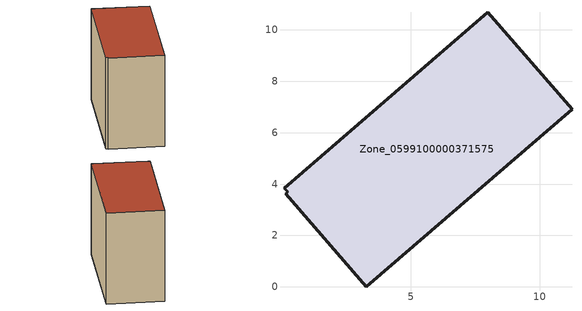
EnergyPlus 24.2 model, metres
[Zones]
Zone_0599100000371575
 floor ground (C_G): 0.13,3.63 0.2,3.69 0.07,3.83 7.99,10.69 11.26,6.91 3.27,0 z2.03
 wall outside (C_F): 11.26,6.91 7.99,10.69 0.07,3.83 0.2,3.69 0.13,3.63 3.27,0 11.26,6.91 z2.03:10.45
 roof outside (C_R): 0.2,3.69 0.13,3.63 3.27,0 11.26,6.91 7.99,10.69 0.07,3.83 z10.45
[BUILDING]
Pand.0599100000371575: North Axis=0; Terrain=City; Loads Convergence Tolerance Value=0.04; Temperature Convergence Tolerance Value=0.4; Solar Distribution=FullExterior; Maximum Number of Warmup Days=25; Minimum Number of Warmup Days=1
[Site:Location]
Rotterdam.The.Hague.AP_ZH_NLD Design_Conditions: Latitude=51.96; Longitude=4.45; Time Zone=1; Elevation=-4.5
[SITE:GROUNDTEMPERATURE:BUILDINGSURFACE]
18, 18, 18, 18, 18, 18, 18, 18, 18, 18, 18, 18
[MATERIAL] Thermal Absorptance=0.9; Solar Absorptance=0.7; Visible Absorptance=0.7
Name | Roughness | Thickness | Conductivity | Density | Specific Heat
G.TI.1992-2005 | MediumSmooth | 0.15 | 0.06 | 540 | 1210
F.TI.1992-2005 | Rough | 0.3 | 0.12 | 1920 | 840
R.TI.1992-2005 | MediumRough | 0.2 | 0.08 | 1500 | 1000
[CONSTRUCTION]
C_G: G.TI.1992-2005
C_F: F.TI.1992-2005
C_R: R.TI.1992-2005
[ZONE]
Zone_0599100000371575: Type=1; Multiplier=1; Ceiling Height=Autocalculate; Volume=Autocalculate; Floor Area=autocalculate; Part of Total Floor Area=Yes
[ZONEINFILTRATION:DESIGNFLOWRATE]
Infil_Zone_0599100000371575: Zone or ZoneList or Space or SpaceList=Zone_0599100000371575; Schedule=AlwaysOn; Design Flow Rate Calculation Method=Flow/Area; Flow Rate per Floor Area=0.0015; Constant Term Coefficient=1; Temperature Term Coefficient=0; Velocity Term Coefficient=0; Velocity Squared Term Coefficient=0
[HVACTEMPLATE:ZONE:IDEALLOADSAIRSYSTEM]
Zone_0599100000371575: Maximum Heating Supply Air Temperature=50; Minimum Cooling Supply Air Temperature=13; Maximum Heating Supply Air Humidity Ratio=0.0156; Minimum Cooling Supply Air Humidity Ratio=0.0077; Heating Limit=NoLimit; Cooling Limit=NoLimit; Dehumidification Control Type=ConstantSensibleHeatRatio; Cooling Sensible Heat Ratio=0.7; Dehumidification Setpoint=60; Humidification Control Type=None; Humidification Setpoint=30; Outdoor Air Method=None; Outdoor Air Flow Rate per Person=0.00944; Outdoor Air Flow Rate per Zone Floor Area=0; Outdoor Air Flow Rate per Zone=0; Demand Controlled Ventilation Type=None; Outdoor Air Economizer Type=NoEconomizer; Heat Recovery Type=None; Sensible Heat Recovery Effectiveness=0.7; Latent Heat Recovery Effectiveness=0.65
[ZONECONTROL:THERMOSTAT]
ThermostatControl_Zone_0599100000371575: Zone or ZoneList=Zone_0599100000371575; Control Type Schedule=DualSetpointControlType; Control 1=Thermostat_Zone_0599100000371575; Temperature Difference Between Cutout And Setpoint=0
[THERMOSTATSETPOINT:DUALSETPOINT]
Thermostat_Zone_0599100000371575: Heating Setpoint Temperature Schedule=HeatingSetpoint_Zone_0599100000371575; Cooling Setpoint Temperature Schedule=CoolingSetpoint_Zone_0599100000371575
[SCHEDULE:COMPACT]
HeatingSetpoint_Zone_0599100000371575: Through: 12/31, For: AllDays, Until: 24:00, 21
CoolingSetpoint_Zone_0599100000371575: Through: 12/31, For: AllDays, Until: 24:00, 24
DualSetpointControlType: Through: 12/31, For: AllDays, Until: 24:00, 4
AlwaysOn: Through: 12/31, For: AllDays, Until: 24:00, 1
